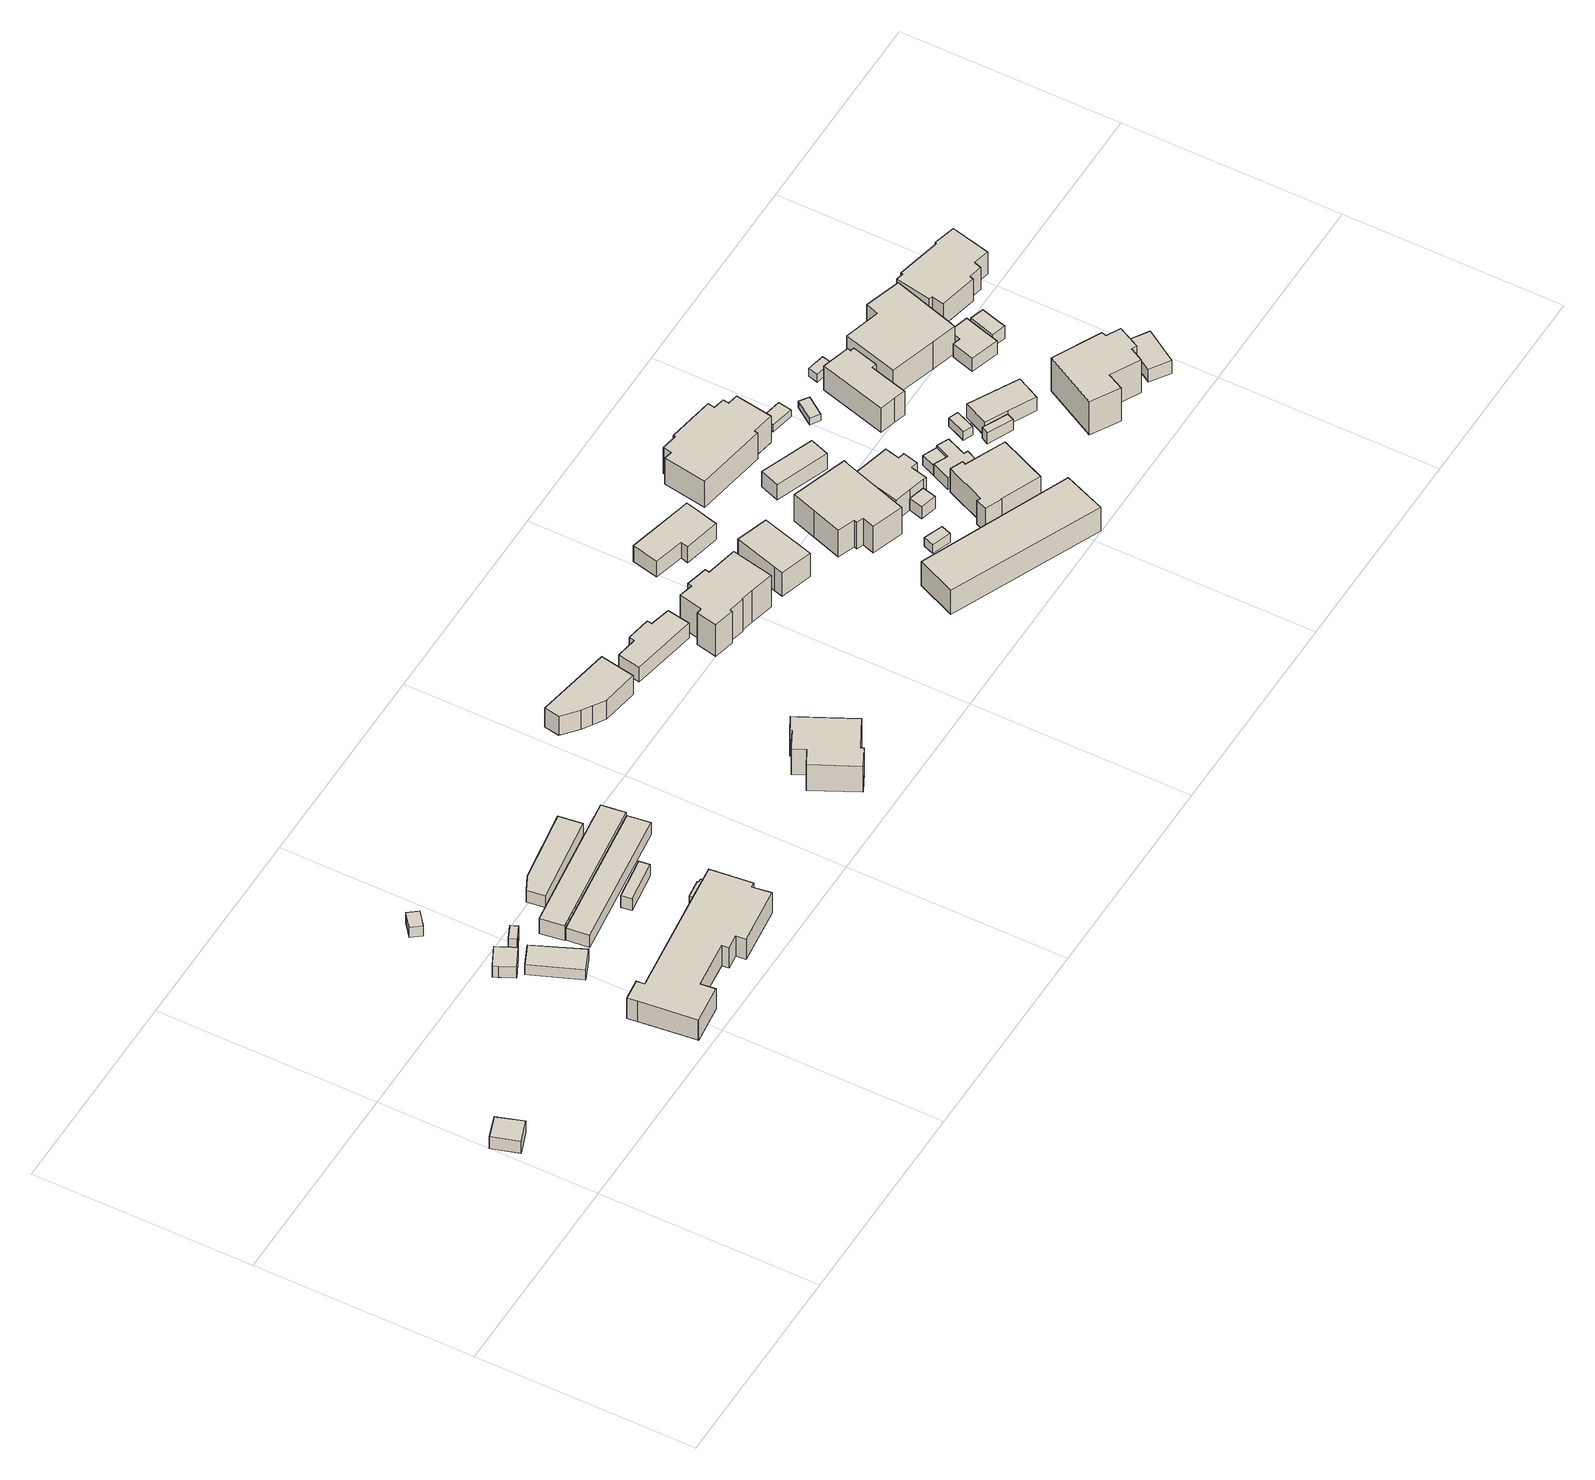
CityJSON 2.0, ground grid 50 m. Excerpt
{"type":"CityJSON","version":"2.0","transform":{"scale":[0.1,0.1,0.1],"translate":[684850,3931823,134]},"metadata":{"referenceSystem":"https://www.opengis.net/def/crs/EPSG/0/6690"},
"CityObjects":{
"building1":{"type":"Building","attributes":{"class":"3001","measuredHeight":3.52,"BuildingDetailAttribute.specifiedBuildingCoverageRate":0.6,"BuildingDetailAttribute.specifiedFloorAreaRate":2,"BuildingDetailAttribute.surveyYear":2018,"BuildingRiverFloodingRiskAttribute.description":"2","BuildingRiverFloodingRiskAttribute.rank":"1","BuildingRiverFloodingRiskAttribute.depth":0,"BuildingRiverFloodingRiskAttribute.adminType":"2","BuildingRiverFloodingRiskAttribute.scale":"2","BuildingRiverFloodingRiskAttribute.duration":0,"BuildingLandSlideRiskAttribute.description":"1","BuildingLandSlideRiskAttribute.areaType":"1","BuildingIDAttribute.prefecture":"21","BuildingIDAttribute.city":"21211"},"geometry":[{"type":"Solid","lod":"1","boundaries":[[[[0,1,2,3]],[[2,4,5,3]],[[1,6,4,2]],[[0,7,6,1]],[[3,5,7,0]],[[4,6,7,5]]]]}]},
"building2":{"type":"Building","attributes":{"class":"3001","measuredHeight":2.65,"BuildingDetailAttribute.specifiedBuildingCoverageRate":0.6,"BuildingDetailAttribute.specifiedFloorAreaRate":2,"BuildingDetailAttribute.surveyYear":2018,"BuildingRiverFloodingRiskAttribute.description":"2","BuildingRiverFloodingRiskAttribute.rank":"2","BuildingRiverFloodingRiskAttribute.depth":0.806,"BuildingRiverFloodingRiskAttribute.adminType":"2","BuildingRiverFloodingRiskAttribute.scale":"2","BuildingRiverFloodingRiskAttribute.duration":0,"BuildingLandSlideRiskAttribute.description":"1","BuildingLandSlideRiskAttribute.areaType":"1","BuildingIDAttribute.prefecture":"21","BuildingIDAttribute.city":"21211"},"geometry":[{"type":"Solid","lod":"1","boundaries":[[[[8,9,10,11,12,13]],[[12,14,15,13]],[[11,16,14,12]],[[10,17,16,11]],[[9,18,17,10]],[[8,19,18,9]],[[13,15,19,8]],[[14,16,17,18,19,15]]]]}]},
"building3":{"type":"Building","attributes":{"class":"3003","measuredHeight":2.84,"BuildingDetailAttribute.specifiedBuildingCoverageRate":0.6,"BuildingDetailAttribute.specifiedFloorAreaRate":2,"BuildingDetailAttribute.surveyYear":2018,"BuildingRiverFloodingRiskAttribute.description":"2","BuildingRiverFloodingRiskAttribute.rank":"2","BuildingRiverFloodingRiskAttribute.depth":0.526,"BuildingRiverFloodingRiskAttribute.adminType":"2","BuildingRiverFloodingRiskAttribute.scale":"2","BuildingRiverFloodingRiskAttribute.duration":0,"BuildingLandSlideRiskAttribute.description":"1","BuildingLandSlideRiskAttribute.areaType":"1","BuildingIDAttribute.prefecture":"21","BuildingIDAttribute.city":"21211"},"geometry":[{"type":"Solid","lod":"1","boundaries":[[[[20,21,22,23]],[[22,24,25,23]],[[21,26,24,22]],[[20,27,26,21]],[[23,25,27,20]],[[24,26,27,25]]]]}]},
"building4":{"type":"Building","attributes":{"class":"3001","BuildingDetailAttribute.specifiedBuildingCoverageRate":0.6,"BuildingDetailAttribute.specifiedFloorAreaRate":2,"BuildingDetailAttribute.surveyYear":2018,"BuildingLandSlideRiskAttribute.description":"1","BuildingLandSlideRiskAttribute.areaType":"2","BuildingIDAttribute.prefecture":"21","BuildingIDAttribute.city":"21211"},"geometry":[{"type":"Solid","lod":"1","boundaries":[[[[28,29,30,31]],[[30,32,33,31]],[[29,34,32,30]],[[28,35,34,29]],[[31,33,35,28]],[[32,34,35,33]]]]}]},
"building5":{"type":"Building","attributes":{"class":"3001","measuredHeight":3.1,"BuildingDetailAttribute.specifiedBuildingCoverageRate":0.6,"BuildingDetailAttribute.specifiedFloorAreaRate":2,"BuildingDetailAttribute.surveyYear":2018,"BuildingRiverFloodingRiskAttribute.description":"2","BuildingRiverFloodingRiskAttribute.rank":"1","BuildingRiverFloodingRiskAttribute.depth":0.346,"BuildingRiverFloodingRiskAttribute.adminType":"2","BuildingRiverFloodingRiskAttribute.scale":"2","BuildingRiverFloodingRiskAttribute.duration":0,"BuildingLandSlideRiskAttribute.description":"1","BuildingLandSlideRiskAttribute.areaType":"1","BuildingIDAttribute.prefecture":"21","BuildingIDAttribute.city":"21211"},"geometry":[{"type":"Solid","lod":"1","boundaries":[[[[36,37,38,39,40,41]],[[40,42,43,41]],[[39,44,42,40]],[[38,45,44,39]],[[37,46,45,38]],[[36,47,46,37]],[[41,43,47,36]],[[42,44,45,46,47,43]]]]}]},
"building6":{"type":"Building","attributes":{"class":"3001","measuredHeight":5.91,"BuildingDetailAttribute.specifiedBuildingCoverageRate":0.6,"BuildingDetailAttribute.specifiedFloorAreaRate":2,"BuildingDetailAttribute.surveyYear":2018,"BuildingRiverFloodingRiskAttribute.description":"2","BuildingRiverFloodingRiskAttribute.rank":"2","BuildingRiverFloodingRiskAttribute.depth":0.509,"BuildingRiverFloodingRiskAttribute.adminType":"2","BuildingRiverFloodingRiskAttribute.scale":"2","BuildingRiverFloodingRiskAttribute.duration":0,"BuildingLandSlideRiskAttribute.description":"1","BuildingLandSlideRiskAttribute.areaType":"1","BuildingIDAttribute.prefecture":"21","BuildingIDAttribute.city":"21211"},"geometry":[{"type":"Solid","lod":"1","boundaries":[[[[48,49,50,51,52,53,54,55,56,57,58,59,60,61,62,63,64,65]],[[64,66,67,65]],[[63,68,66,64]],[[62,69,68,63]],[[61,70,69,62]],[[60,71,70,61]],[[59,72,71,60]],[[58,73,72,59]],[[57,74,73,58]],[[56,75,74,57]],[[55,76,75,56]],[[54,77,76,55]],[[53,78,77,54]],[[52,79,78,53]],[[51,80,79,52]],[[50,81,80,51]],[[49,82,81,50]],[[48,83,82,49]],[[65,67,83,48]],[[66,68,69,70,71,72,73,74,75,76,77,78,79,80,81,82,83,67]]]]}]},
"building7":{"type":"Building","attributes":{"class":"3001","measuredHeight":3.22,"BuildingDetailAttribute.specifiedBuildingCoverageRate":0.6,"BuildingDetailAttribute.specifiedFloorAreaRate":2,"BuildingDetailAttribute.surveyYear":2018,"BuildingRiverFloodingRiskAttribute.description":"2","BuildingRiverFloodingRiskAttribute.rank":"1","BuildingRiverFloodingRiskAttribute.depth":0.389,"BuildingRiverFloodingRiskAttribute.adminType":"2","BuildingRiverFloodingRiskAttribute.scale":"2","BuildingRiverFloodingRiskAttribute.duration":0,"BuildingLandSlideRiskAttribute.description":"1","BuildingLandSlideRiskAttribute.areaType":"1","BuildingIDAttribute.prefecture":"21","BuildingIDAttribute.city":"21211"},"geometry":[{"type":"Solid","lod":"1","boundaries":[[[[84,85,86,87]],[[86,88,89,87]],[[85,90,88,86]],[[84,91,90,85]],[[87,89,91,84]],[[88,90,91,89]]]]}]},
"building8":{"type":"Building","attributes":{"class":"3003","measuredHeight":3.22,"BuildingDetailAttribute.specifiedBuildingCoverageRate":0.6,"BuildingDetailAttribute.specifiedFloorAreaRate":2,"BuildingDetailAttribute.surveyYear":2018,"BuildingRiverFloodingRiskAttribute.description":"2","BuildingRiverFloodingRiskAttribute.rank":"1","BuildingRiverFloodingRiskAttribute.depth":0.169,"BuildingRiverFloodingRiskAttribute.adminType":"2","BuildingRiverFloodingRiskAttribute.scale":"2","BuildingRiverFloodingRiskAttribute.duration":0,"BuildingLandSlideRiskAttribute.description":"1","BuildingLandSlideRiskAttribute.areaType":"1","BuildingIDAttribute.prefecture":"21","BuildingIDAttribute.city":"21211"},"geometry":[{"type":"Solid","lod":"1","boundaries":[[[[92,93,94,95]],[[94,96,97,95]],[[93,98,96,94]],[[92,99,98,93]],[[95,97,99,92]],[[96,98,99,97]]]]}]},
"building9":{"type":"Building","attributes":{"class":"3003","measuredHeight":4.27,"BuildingDetailAttribute.specifiedBuildingCoverageRate":0.6,"BuildingDetailAttribute.specifiedFloorAreaRate":2,"BuildingDetailAttribute.surveyYear":2018,"BuildingRiverFloodingRiskAttribute.description":"2","BuildingRiverFloodingRiskAttribute.rank":"1","BuildingRiverFloodingRiskAttribute.depth":0.489,"BuildingRiverFloodingRiskAttribute.adminType":"2","BuildingRiverFloodingRiskAttribute.scale":"2","BuildingRiverFloodingRiskAttribute.duration":0,"BuildingLandSlideRiskAttribute.description":"2","BuildingLandSlideRiskAttribute.areaType":"3","BuildingIDAttribute.prefecture":"21","BuildingIDAttribute.city":"21211"},"geometry":[{"type":"Solid","lod":"1","boundaries":[[[[100,101,102,103,54,53]],[[54,104,105,53]],[[103,106,104,54]],[[102,107,106,103]],[[101,108,107,102]],[[100,109,108,101]],[[53,105,109,100]],[[104,106,107,108,109,105]]]]}]},
"building10":{"type":"Building","attributes":{"class":"3003","measuredHeight":3.97,"BuildingDetailAttribute.specifiedBuildingCoverageRate":0.6,"BuildingDetailAttribute.specifiedFloorAreaRate":2,"BuildingDetailAttribute.surveyYear":2018,"BuildingRiverFloodingRiskAttribute.description":"2","BuildingRiverFloodingRiskAttribute.rank":"1","BuildingRiverFloodingRiskAttribute.depth":0.316,"BuildingRiverFloodingRiskAttribute.adminType":"2","BuildingRiverFloodingRiskAttribute.scale":"2","BuildingRiverFloodingRiskAttribute.duration":0,"BuildingLandSlideRiskAttribute.description":"1","BuildingLandSlideRiskAttribute.areaType":"1","BuildingIDAttribute.prefecture":"21","BuildingIDAttribute.city":"21211"},"geometry":[{"type":"Solid","lod":"1","boundaries":[[[[110,111,112,113,114,115]],[[114,116,117,115]],[[113,118,116,114]],[[112,119,118,113]],[[111,120,119,112]],[[110,121,120,111]],[[115,117,121,110]],[[116,118,119,120,121,117]]]]}]},
"building11":{"type":"Building","attributes":{"class":"3003","measuredHeight":3.22,"BuildingDetailAttribute.specifiedBuildingCoverageRate":0.6,"BuildingDetailAttribute.specifiedFloorAreaRate":2,"BuildingDetailAttribute.surveyYear":2018,"BuildingRiverFloodingRiskAttribute.description":"2","BuildingRiverFloodingRiskAttribute.rank":"2","BuildingRiverFloodingRiskAttribute.depth":0.816,"BuildingRiverFloodingRiskAttribute.adminType":"2","BuildingRiverFloodingRiskAttribute.scale":"2","BuildingRiverFloodingRiskAttribute.duration":0,"BuildingLandSlideRiskAttribute.description":"1","BuildingLandSlideRiskAttribute.areaType":"1","BuildingIDAttribute.prefecture":"21","BuildingIDAttribute.city":"21211"},"geometry":[{"type":"Solid","lod":"1","boundaries":[[[[122,123,124,125,126]],[[125,127,128,126]],[[124,129,127,125]],[[123,130,129,124]],[[122,131,130,123]],[[126,128,131,122]],[[127,129,130,131,128]]]]}]},
"building12":{"type":"Building","attributes":{"class":"3001","measuredHeight":7.1,"BuildingDetailAttribute.specifiedBuildingCoverageRate":0.6,"BuildingDetailAttribute.specifiedFloorAreaRate":2,"BuildingDetailAttribute.surveyYear":2018,"BuildingRiverFloodingRiskAttribute.description":"2","BuildingRiverFloodingRiskAttribute.rank":"2","BuildingRiverFloodingRiskAttribute.depth":0.505,"BuildingRiverFloodingRiskAttribute.adminType":"2","BuildingRiverFloodingRiskAttribute.scale":"2","BuildingRiverFloodingRiskAttribute.duration":0,"BuildingLandSlideRiskAttribute.description":"1","BuildingLandSlideRiskAttribute.areaType":"1","BuildingIDAttribute.prefecture":"21","BuildingIDAttribute.city":"21211"},"geometry":[{"type":"Solid","lod":"1","boundaries":[[[[132,133,134,135,136,137,138,139,140,141,142,143]],[[142,144,145,143]],[[141,146,144,142]],[[140,147,146,141]],[[139,148,147,140]],[[138,149,148,139]],[[137,150,149,138]],[[136,151,150,137]],[[135,152,151,136]],[[134,153,152,135]],[[133,154,153,134]],[[132,155,154,133]],[[143,145,155,132]],[[144,146,147,148,149,150,151,152,153,154,155,145]]]]}]},
"building13":{"type":"Building","attributes":{"class":"3001","measuredHeight":5.42,"BuildingDetailAttribute.specifiedBuildingCoverageRate":0.6,"BuildingDetailAttribute.specifiedFloorAreaRate":2,"BuildingDetailAttribute.surveyYear":2018,"BuildingRiverFloodingRiskAttribute.description":"2","BuildingRiverFloodingRiskAttribute.rank":"1","BuildingRiverFloodingRiskAttribute.depth":0.03,"BuildingRiverFloodingRiskAttribute.adminType":"2","BuildingRiverFloodingRiskAttribute.scale":"2","BuildingRiverFloodingRiskAttribute.duration":0,"BuildingLandSlideRiskAttribute.description":"1","BuildingLandSlideRiskAttribute.areaType":"2","BuildingIDAttribute.prefecture":"21","BuildingIDAttribute.city":"21211"},"geometry":[{"type":"Solid","lod":"1","boundaries":[[[[156,157,158,159,160,161,162]],[[161,163,164,162]],[[160,165,163,161]],[[159,166,165,160]],[[158,167,166,159]],[[157,168,167,158]],[[156,169,168,157]],[[162,164,169,156]],[[163,165,166,167,168,169,164]]]]}]},
"building14":{"type":"Building","attributes":{"class":"3001","measuredHeight":4.36,"BuildingDetailAttribute.specifiedBuildingCoverageRate":0.6,"BuildingDetailAttribute.specifiedFloorAreaRate":2,"BuildingDetailAttribute.surveyYear":2018,"BuildingRiverFloodingRiskAttribute.description":"2","BuildingRiverFloodingRiskAttribute.rank":"1","BuildingRiverFloodingRiskAttribute.depth":0.372,"BuildingRiverFloodingRiskAttribute.adminType":"2","BuildingRiverFloodingRiskAttribute.scale":"2","BuildingRiverFloodingRiskAttribute.duration":1,"BuildingLandSlideRiskAttribute.description":"1","BuildingLandSlideRiskAttribute.areaType":"2","BuildingIDAttribute.prefecture":"21","BuildingIDAttribute.city":"21211"},"geometry":[{"type":"Solid","lod":"1","boundaries":[[[[170,171,172,173,174,175,176,177]],[[176,178,179,177]],[[175,180,178,176]],[[174,181,180,175]],[[173,182,181,174]],[[172,183,182,173]],[[171,184,183,172]],[[170,185,184,171]],[[177,179,185,170]],[[178,180,181,182,183,184,185,179]]]]}]},
"building15":{"type":"Building","attributes":{"class":"3001","measuredHeight":8.71,"BuildingDetailAttribute.specifiedBuildingCoverageRate":0.6,"BuildingDetailAttribute.specifiedFloorAreaRate":2,"BuildingDetailAttribute.surveyYear":2018,"BuildingRiverFloodingRiskAttribute.description":"2","BuildingRiverFloodingRiskAttribute.rank":"1","BuildingRiverFloodingRiskAttribute.depth":0,"BuildingRiverFloodingRiskAttribute.adminType":"2","BuildingRiverFloodingRiskAttribute.scale":"2","BuildingRiverFloodingRiskAttribute.duration":1,"BuildingLandSlideRiskAttribute.description":"1","BuildingLandSlideRiskAttribute.areaType":"1","BuildingIDAttribute.prefecture":"21","BuildingIDAttribute.city":"21211"},"geometry":[{"type":"Solid","lod":"1","boundaries":[[[[186,187,188,189,190,191,192,193,194,195,196,197,198,199,200,201]],[[200,202,203,201]],[[199,204,202,200]],[[198,205,204,199]],[[197,206,205,198]],[[196,207,206,197]],[[195,208,207,196]],[[194,209,208,195]],[[193,210,209,194]],[[192,211,210,193]],[[191,212,211,192]],[[190,213,212,191]],[[189,214,213,190]],[[188,215,214,189]],[[187,216,215,188]],[[186,217,216,187]],[[201,203,217,186]],[[202,204,205,206,207,208,209,210,211,212,213,214,215,216,217,203]]]]}]},
"building16":{"type":"Building","attributes":{"class":"3001","measuredHeight":6.61,"BuildingDetailAttribute.specifiedBuildingCoverageRate":0.6,"BuildingDetailAttribute.specifiedFloorAreaRate":2,"BuildingDetailAttribute.surveyYear":2018,"BuildingRiverFloodingRiskAttribute.description":"2","BuildingRiverFloodingRiskAttribute.rank":"1","BuildingRiverFloodingRiskAttribute.depth":0,"BuildingRiverFloodingRiskAttribute.adminType":"2","BuildingRiverFloodingRiskAttribute.scale":"2","BuildingRiverFloodingRiskAttribute.duration":0,"BuildingLandSlideRiskAttribute.description":"1","BuildingLandSlideRiskAttribute.areaType":"1","BuildingIDAttribute.prefecture":"21","BuildingIDAttribute.city":"21211"},"geometry":[{"type":"Solid","lod":"1","boundaries":[[[[218,219,220,221,222,223,224,225]],[[224,226,227,225]],[[223,228,226,224]],[[222,229,228,223]],[[221,230,229,222]],[[220,231,230,221]],[[219,232,231,220]],[[218,233,232,219]],[[225,227,233,218]],[[226,228,229,230,231,232,233,227]]]]}]},
"building17":{"type":"Building","attributes":{"class":"3001","measuredHeight":4.4,"BuildingDetailAttribute.specifiedBuildingCoverageRate":0.6,"BuildingDetailAttribute.specifiedFloorAreaRate":2,"BuildingDetailAttribute.surveyYear":2018,"BuildingLandSlideRiskAttribute.description":"1","BuildingLandSlideRiskAttribute.areaType":"2","BuildingIDAttribute.prefecture":"21","BuildingIDAttribute.city":"21211"},"geometry":[{"type":"Solid","lod":"1","boundaries":[[[[234,235,236,237,238,239,240,241]],[[240,242,243,241]],[[239,244,242,240]],[[238,245,244,239]],[[237,246,245,238]],[[236,247,246,237]],[[235,248,247,236]],[[234,249,248,235]],[[241,243,249,234]],[[242,244,245,246,247,248,249,243]]]]}]},
"building18":{"type":"Building","attributes":{"class":"3001","measuredHeight":6.18,"BuildingDetailAttribute.specifiedBuildingCoverageRate":0.6,"BuildingDetailAttribute.specifiedFloorAreaRate":2,"BuildingDetailAttribute.surveyYear":2018,"BuildingRiverFloodingRiskAttribute.description":"2","BuildingRiverFloodingRiskAttribute.rank":"2","BuildingRiverFloodingRiskAttribute.depth":0.653,"BuildingRiverFloodingRiskAttribute.adminType":"2","BuildingRiverFloodingRiskAttribute.scale":"2","BuildingRiverFloodingRiskAttribute.duration":0,"BuildingLandSlideRiskAttribute.description":"2","BuildingLandSlideRiskAttribute.areaType":"1","BuildingIDAttribute.prefecture":"21","BuildingIDAttribute.city":"21211"},"geometry":[{"type":"Solid","lod":"1","boundaries":[[[[250,251,252,253,254]],[[253,255,256,254]],[[252,257,255,253]],[[251,258,257,252]],[[250,259,258,251]],[[254,256,259,250]],[[255,257,258,259,256]]]]}]},
"building19":{"type":"Building","attributes":{"class":"3003","measuredHeight":2.14,"BuildingDetailAttribute.specifiedBuildingCoverageRate":0.6,"BuildingDetailAttribute.specifiedFloorAreaRate":2,"BuildingDetailAttribute.surveyYear":2018,"BuildingRiverFloodingRiskAttribute.description":"2","BuildingRiverFloodingRiskAttribute.rank":"2","BuildingRiverFloodingRiskAttribute.depth":0.518,"BuildingRiverFloodingRiskAttribute.adminType":"2","BuildingRiverFloodingRiskAttribute.scale":"2","BuildingRiverFloodingRiskAttribute.duration":0,"BuildingLandSlideRiskAttribute.description":"1","BuildingLandSlideRiskAttribute.areaType":"1","BuildingIDAttribute.prefecture":"21","BuildingIDAttribute.city":"21211"},"geometry":[{"type":"Solid","lod":"1","boundaries":[[[[260,261,262,263]],[[262,264,265,263]],[[261,266,264,262]],[[260,267,266,261]],[[263,265,267,260]],[[264,266,267,265]]]]}]},
"building20":{"type":"Building","attributes":{"class":"3001","measuredHeight":6.83,"BuildingDetailAttribute.specifiedBuildingCoverageRate":0.6,"BuildingDetailAttribute.specifiedFloorAreaRate":2,"BuildingDetailAttribute.surveyYear":2018,"BuildingRiverFloodingRiskAttribute.description":"2","BuildingRiverFloodingRiskAttribute.rank":"1","BuildingRiverFloodingRiskAttribute.depth":0.117,"BuildingRiverFloodingRiskAttribute.adminType":"2","BuildingRiverFloodingRiskAttribute.scale":"2","BuildingRiverFloodingRiskAttribute.duration":0,"BuildingLandSlideRiskAttribute.description":"1","BuildingLandSlideRiskAttribute.areaType":"1","BuildingIDAttribute.prefecture":"21","BuildingIDAttribute.city":"21211"},"geometry":[{"type":"Solid","lod":"1","boundaries":[[[[268,269,270,271,272,273,274,275,276,277]],[[276,278,279,277]],[[275,280,278,276]],[[274,281,280,275]],[[273,282,281,274]],[[272,283,282,273]],[[271,284,283,272]],[[270,285,284,271]],[[269,286,285,270]],[[268,287,286,269]],[[277,279,287,268]],[[278,280,281,282,283,284,285,286,287,279]]]]}]},
"building21":{"type":"Building","attributes":{"class":"3003","measuredHeight":2.98,"BuildingDetailAttribute.specifiedBuildingCoverageRate":0.6,"BuildingDetailAttribute.specifiedFloorAreaRate":2,"BuildingDetailAttribute.surveyYear":2018,"BuildingRiverFloodingRiskAttribute.description":"2","BuildingRiverFloodingRiskAttribute.rank":"1","BuildingRiverFloodingRiskAttribute.depth":0,"BuildingRiverFloodingRiskAttribute.adminType":"2","BuildingRiverFloodingRiskAttribute.scale":"2","BuildingRiverFloodingRiskAttribute.duration":0,"BuildingLandSlideRiskAttribute.description":"1","BuildingLandSlideRiskAttribute.areaType":"1","BuildingIDAttribute.prefecture":"21","BuildingIDAttribute.city":"21211"},"geometry":[{"type":"Solid","lod":"1","boundaries":[[[[288,289,290,291]],[[290,292,293,291]],[[289,294,292,290]],[[288,295,294,289]],[[291,293,295,288]],[[292,294,295,293]]]]}]},
"building22":{"type":"Building","attributes":{"class":"3001","measuredHeight":7.33,"BuildingDetailAttribute.specifiedBuildingCoverageRate":0.6,"BuildingDetailAttribute.specifiedFloorAreaRate":2,"BuildingDetailAttribute.surveyYear":2018,"BuildingLandSlideRiskAttribute.description":"1","BuildingLandSlideRiskAttribute.areaType":"2","BuildingIDAttribute.prefecture":"21","BuildingIDAttribute.city":"21211"},"geometry":[{"type":"Solid","lod":"1","boundaries":[[[[296,297,298,299,300,301,302,303,304,305,306,307,308,309]],[[308,310,311,309]],[[307,312,310,308]],[[306,313,312,307]],[[305,314,313,306]],[[304,315,314,305]],[[303,316,315,304]],[[302,317,316,303]],[[301,318,317,302]],[[300,319,318,301]],[[299,320,319,300]],[[298,321,320,299]],[[297,322,321,298]],[[296,323,322,297]],[[309,311,323,296]],[[310,312,313,314,315,316,317,318,319,320,321,322,323,311]]]]}]},
"building23":{"type":"Building","attributes":{"class":"3001","measuredHeight":4.29,"BuildingDetailAttribute.specifiedBuildingCoverageRate":0.6,"BuildingDetailAttribute.specifiedFloorAreaRate":2,"BuildingDetailAttribute.surveyYear":2018,"BuildingRiverFloodingRiskAttribute.description":"2","BuildingRiverFloodingRiskAttribute.rank":"1","BuildingRiverFloodingRiskAttribute.depth":0,"BuildingRiverFloodingRiskAttribute.adminType":"2","BuildingRiverFloodingRiskAttribute.scale":"2","BuildingRiverFloodingRiskAttribute.duration":0,"BuildingLandSlideRiskAttribute.description":"1","BuildingLandSlideRiskAttribute.areaType":"1","BuildingIDAttribute.prefecture":"21","BuildingIDAttribute.city":"21211"},"geometry":[{"type":"Solid","lod":"1","boundaries":[[[[324,325,326,327]],[[326,328,329,327]],[[325,330,328,326]],[[324,331,330,325]],[[327,329,331,324]],[[328,330,331,329]]]]}]},
"building24":{"type":"Building","attributes":{"class":"3001","measuredHeight":5.47,"BuildingDetailAttribute.specifiedBuildingCoverageRate":0.6,"BuildingDetailAttribute.specifiedFloorAreaRate":2,"BuildingDetailAttribute.surveyYear":2018,"BuildingRiverFloodingRiskAttribute.description":"2","BuildingRiverFloodingRiskAttribute.rank":"1","BuildingRiverFloodingRiskAttribute.depth":0,"BuildingRiverFloodingRiskAttribute.adminType":"2","BuildingRiverFloodingRiskAttribute.scale":"2","BuildingRiverFloodingRiskAttribute.duration":0,"BuildingLandSlideRiskAttribute.description":"1","BuildingLandSlideRiskAttribute.areaType":"1","BuildingIDAttribute.prefecture":"21","BuildingIDAttribute.city":"21211"},"geometry":[{"type":"Solid","lod":"1","boundaries":[[[[332,291,290,333,334,335,336,337,338,339]],[[338,340,341,339]],[[337,342,340,338]],[[336,343,342,337]],[[335,344,343,336]],[[334,345,344,335]],[[333,346,345,334]],[[290,347,346,333]],[[291,348,347,290]],[[332,349,348,291]],[[339,341,349,332]],[[340,342,343,344,345,346,347,348,349,341]]]]}]},
"building25":{"type":"Building","attributes":{"class":"3003","measuredHeight":6.58,"BuildingDetailAttribute.specifiedBuildingCoverageRate":0.6,"BuildingDetailAttribute.specifiedFloorAreaRate":2,"BuildingDetailAttribute.surveyYear":2018,"BuildingRiverFloodingRiskAttribute.description":"2","BuildingRiverFloodingRiskAttribute.rank":"1","BuildingRiverFloodingRiskAttribute.depth":0,"BuildingRiverFloodingRiskAttribute.adminType":"2","BuildingRiverFloodingRiskAttribute.scale":"2","BuildingRiverFloodingRiskAttribute.duration":0,"BuildingLandSlideRiskAttribute.description":"1","BuildingLandSlideRiskAttribute.areaType":"1","BuildingIDAttribute.prefecture":"21","BuildingIDAttribute.city":"21211"},"geometry":[{"type":"Solid","lod":"1","boundaries":[[[[350,351,352,353,354,355,356,357,358,359]],[[358,360,361,359]],[[357,362,360,358]],[[356,363,362,357]],[[355,364,363,356]],[[354,365,364,355]],[[353,366,365,354]],[[352,367,366,353]],[[351,368,367,352]],[[350,369,368,351]],[[359,361,369,350]],[[360,362,363,364,365,366,367,368,369,361]]]]}]},
"building26":{"type":"Building","attributes":{"class":"3001","measuredHeight":3.4,"BuildingDetailAttribute.specifiedBuildingCoverageRate":0.6,"BuildingDetailAttribute.specifiedFloorAreaRate":2,"BuildingDetailAttribute.surveyYear":2018,"BuildingRiverFloodingRiskAttribute.description":"2","BuildingRiverFloodingRiskAttribute.rank":"1","BuildingRiverFloodingRiskAttribute.depth":0,"BuildingRiverFloodingRiskAttribute.adminType":"2","BuildingRiverFloodingRiskAttribute.scale":"2","BuildingRiverFloodingRiskAttribute.duration":0,"BuildingLandSlideRiskAttribute.description":"1","BuildingLandSlideRiskAttribute.areaType":"1","BuildingIDAttribute.prefecture":"21","BuildingIDAttribute.city":"21211"},"geometry":[{"type":"Solid","lod":"1","boundaries":[[[[370,371,372,373,374,375,376,377,378,379]],[[378,380,381,379]],[[377,382,380,378]],[[376,383,382,377]],[[375,384,383,376]],[[374,385,384,375]],[[373,386,385,374]],[[372,387,386,373]],[[371,388,387,372]],[[370,389,388,371]],[[379,381,389,370]],[[380,382,383,384,385,386,387,388,389,381]]]]}]},
"building27":{"type":"Building","attributes":{"class":"3001","measuredHeight":2.79,"BuildingDetailAttribute.specifiedBuildingCoverageRate":0.6,"BuildingDetailAttribute.specifiedFloorAreaRate":2,"BuildingDetailAttribute.surveyYear":2018,"BuildingRiverFloodingRiskAttribute.description":"2","BuildingRiverFloodingRiskAttribute.rank":"1","BuildingRiverFloodingRiskAttribute.depth":0,"BuildingRiverFloodingRiskAttribute.adminType":"2","BuildingRiverFloodingRiskAttribute.scale":"2","BuildingRiverFloodingRiskAttribute.duration":0,"BuildingLandSlideRiskAttribute.description":"1","BuildingLandSlideRiskAttribute.areaType":"1","BuildingIDAttribute.prefecture":"21","BuildingIDAttribute.city":"21211"},"geometry":[{"type":"Solid","lod":"1","boundaries":[[[[372,371,390,373]],[[390,391,392,373]],[[371,393,391,390]],[[372,394,393,371]],[[373,392,394,372]],[[391,393,394,392]]]]}]},
"building28":{"type":"Building","attributes":{"class":"3003","measuredHeight":1.75,"BuildingDetailAttribute.specifiedBuildingCoverageRate":0.6,"BuildingDetailAttribute.specifiedFloorAreaRate":2,"BuildingDetailAttribute.surveyYear":2018,"BuildingLandSlideRiskAttribute.description":"1","BuildingLandSlideRiskAttribute.areaType":"2","BuildingIDAttribute.prefecture":"21","BuildingIDAttribute.city":"21211"},"geometry":[{"type":"Solid","lod":"1","boundaries":[[[[395,396,397,398]],[[397,399,400,398]],[[396,401,399,397]],[[395,402,401,396]],[[398,400,402,395]],[[399,401,402,400]]]]}]},
"building29":{"type":"Building","attributes":{"class":"3003","measuredHeight":2,"BuildingDetailAttribute.specifiedBuildingCoverageRate":0.6,"BuildingDetailAttribute.specifiedFloorAreaRate":2,"BuildingDetailAttribute.surveyYear":2018,"BuildingRiverFloodingRiskAttribute.description":"2","BuildingRiverFloodingRiskAttribute.rank":"1","BuildingRiverFloodingRiskAttribute.depth":0,"BuildingRiverFloodingRiskAttribute.adminType":"2","BuildingRiverFloodingRiskAttribute.scale":"2","BuildingRiverFloodingRiskAttribute.duration":0,"BuildingLandSlideRiskAttribute.description":"1","BuildingLandSlideRiskAttribute.areaType":"2","BuildingIDAttribute.prefecture":"21","BuildingIDAttribute.city":"21211"},"geometry":[{"type":"Solid","lod":"1","boundaries":[[[[403,404,405,406]],[[405,407,408,406]],[[404,409,407,405]],[[403,410,409,404]],[[406,408,410,403]],[[407,409,410,408]]]]}]},
"building30":{"type":"Building","attributes":{"class":"3003","measuredHeight":2.09,"BuildingDetailAttribute.specifiedBuildingCoverageRate":0.6,"BuildingDetailAttribute.specifiedFloorAreaRate":2,"BuildingDetailAttribute.surveyYear":2018,"BuildingRiverFloodingRiskAttribute.description":"2","BuildingRiverFloodingRiskAttribute.rank":"1","BuildingRiverFloodingRiskAttribute.depth":0.179,"BuildingRiverFloodingRiskAttribute.adminType":"2","BuildingRiverFloodingRiskAttribute.scale":"2","BuildingRiverFloodingRiskAttribute.duration":0,"BuildingLandSlideRiskAttribute.description":"1","BuildingLandSlideRiskAttribute.areaType":"1","BuildingIDAttribute.prefecture":"21","BuildingIDAttribute.city":"21211"},"geometry":[{"type":"Solid","lod":"1","boundaries":[[[[411,412,413,414]],[[413,415,416,414]],[[412,417,415,413]],[[411,418,417,412]],[[414,416,418,411]],[[415,417,418,416]]]]}]},
"building31":{"type":"Building","attributes":{"class":"3003","measuredHeight":2.81,"BuildingDetailAttribute.specifiedBuildingCoverageRate":0.6,"BuildingDetailAttribute.specifiedFloorAreaRate":2,"BuildingDetailAttribute.surveyYear":2018,"BuildingRiverFloodingRiskAttribute.description":"2","BuildingRiverFloodingRiskAttribute.rank":"1","BuildingRiverFloodingRiskAttribute.depth":0.339,"BuildingRiverFloodingRiskAttribute.adminType":"2","BuildingRiverFloodingRiskAttribute.scale":"2","BuildingRiverFloodingRiskAttribute.duration":0,"BuildingLandSlideRiskAttribute.description":"1","BuildingLandSlideRiskAttribute.areaType":"1","BuildingIDAttribute.prefecture":"21","BuildingIDAttribute.city":"21211"},"geometry":[{"type":"Solid","lod":"1","boundaries":[[[[419,420,421,422,423]],[[422,424,425,423]],[[421,426,424,422]],[[420,427,426,421]],[[419,428,427,420]],[[423,425,428,419]],[[424,426,427,428,425]]]]}]},
"building32":{"type":"Building","attributes":{"class":"3001","measuredHeight":6.68,"BuildingDetailAttribute.specifiedBuildingCoverageRate":0.6,"BuildingDetailAttribute.specifiedFloorAreaRate":2,"BuildingDetailAttribute.surveyYear":2018,"BuildingRiverFloodingRiskAttribute.description":"2","BuildingRiverFloodingRiskAttribute.rank":"1","BuildingRiverFloodingRiskAttribute.depth":0.287,"BuildingRiverFloodingRiskAttribute.adminType":"2","BuildingRiverFloodingRiskAttribute.scale":"2","BuildingRiverFloodingRiskAttribute.duration":0,"BuildingLandSlideRiskAttribute.description":"1","BuildingLandSlideRiskAttribute.areaType":"2","BuildingIDAttribute.prefecture":"21","BuildingIDAttribute.city":"21211"},"geometry":[{"type":"Solid","lod":"1","boundaries":[[[[429,430,431,432,433,434,435,436,437,438]],[[437,439,440,438]],[[436,441,439,437]],[[435,442,441,436]],[[434,443,442,435]],[[433,444,443,434]],[[432,445,444,433]],[[431,446,445,432]],[[430,447,446,431]],[[429,448,447,430]],[[438,440,448,429]],[[439,441,442,443,444,445,446,447,448,440]]]]}]},
"building33":{"type":"Building","attributes":{"class":"3001","measuredHeight":3.73,"BuildingDetailAttribute.specifiedBuildingCoverageRate":0.6,"BuildingDetailAttribute.specifiedFloorAreaRate":2,"BuildingDetailAttribute.surveyYear":2018,"BuildingRiverFloodingRiskAttribute.description":"2","BuildingRiverFloodingRiskAttribute.rank":"1","BuildingRiverFloodingRiskAttribute.depth":0.239,"BuildingRiverFloodingRiskAttribute.adminType":"2","BuildingRiverFloodingRiskAttribute.scale":"2","BuildingRiverFloodingRiskAttribute.duration":0,"BuildingLandSlideRiskAttribute.description":"1","BuildingLandSlideRiskAttribute.areaType":"1","BuildingIDAttribute.prefecture":"21","BuildingIDAttribute.city":"21211"},"geometry":[{"type":"Solid","lod":"1","boundaries":[[[[449,450,422,421,451]],[[421,452,453,451]],[[422,454,452,421]],[[450,455,454,422]],[[449,456,455,450]],[[451,453,456,449]],[[452,454,455,456,453]]]]}]},
"building34":{"type":"Building","attributes":{"class":"3003","measuredHeight":2.35,"BuildingDetailAttribute.specifiedBuildingCoverageRate":0.6,"BuildingDetailAttribute.specifiedFloorAreaRate":2,"BuildingDetailAttribute.surveyYear":2018,"BuildingLandSlideRiskAttribute.description":"1","BuildingLandSlideRiskAttribute.areaType":"2","BuildingIDAttribute.prefecture":"21","BuildingIDAttribute.city":"21211"},"geometry":[{"type":"Solid","lod":"1","boundaries":[[[[457,458,459,460]],[[459,461,462,460]],[[458,463,461,459]],[[457,464,463,458]],[[460,462,464,457]],[[461,463,464,462]]]]}]},
"building35":{"type":"Building","attributes":{"class":"3001","measuredHeight":7.88,"BuildingDetailAttribute.specifiedBuildingCoverageRate":0.6,"BuildingDetailAttribute.specifiedFloorAreaRate":2,"BuildingDetailAttribute.surveyYear":2018,"BuildingRiverFloodingRiskAttribute.description":"2","BuildingRiverFloodingRiskAttribute.rank":"1","BuildingRiverFloodingRiskAttribute.depth":0.157,"BuildingRiverFloodingRiskAttribute.adminType":"2","BuildingRiverFloodingRiskAttribute.scale":"2","BuildingRiverFloodingRiskAttribute.duration":0,"BuildingLandSlideRiskAttribute.description":"1","BuildingLandSlideRiskAttribute.areaType":"1","BuildingIDAttribute.prefecture":"21","BuildingIDAttribute.city":"21211"},"geometry":[{"type":"Solid","lod":"1","boundaries":[[[[465,466,467,468,469,470,471,472,473,474]],[[473,475,476,474]],[[472,477,475,473]],[[471,478,477,472]],[[470,479,478,471]],[[469,480,479,470]],[[468,481,480,469]],[[467,482,481,468]],[[466,483,482,467]],[[465,484,483,466]],[[474,476,484,465]],[[475,477,478,479,480,481,482,483,484,476]]]]}]},
"building36":{"type":"Building","attributes":{"class":"3001","measuredHeight":7.59,"BuildingDetailAttribute.specifiedBuildingCoverageRate":0.6,"BuildingDetailAttribute.specifiedFloorAreaRate":2,"BuildingDetailAttribute.surveyYear":2018,"BuildingRiverFloodingRiskAttribute.description":"2","BuildingRiverFloodingRiskAttribute.rank":"1","BuildingRiverFloodingRiskAttribute.depth":0.277,"BuildingRiverFloodingRiskAttribute.adminType":"2","BuildingRiverFloodingRiskAttribute.scale":"2","BuildingRiverFloodingRiskAttribute.duration":0,"BuildingLandSlideRiskAttribute.description":"1","BuildingLandSlideRiskAttribute.areaType":"2","BuildingIDAttribute.prefecture":"21","BuildingIDAttribute.city":"21211"},"geometry":[{"type":"Solid","lod":"1","boundaries":[[[[485,486,487,488,489,490,491,492]],[[491,493,494,492]],[[490,495,493,491]],[[489,496,495,490]],[[488,497,496,489]],[[487,498,497,488]],[[486,499,498,487]],[[485,500,499,486]],[[492,494,500,485]],[[493,495,496,497,498,499,500,494]]]]}]},
"building37":{"type":"Building","attributes":{"class":"3001","measuredHeight":3.55,"BuildingDetailAttribute.specifiedBuildingCoverageRate":0.6,"BuildingDetailAttribute.specifiedFloorAreaRate":2,"BuildingDetailAttribute.surveyYear":2018,"BuildingRiverFloodingRiskAttribute.description":"2","BuildingRiverFloodingRiskAttribute.rank":"1","BuildingRiverFloodingRiskAttribute.depth":0,"BuildingRiverFloodingRiskAttribute.adminType":"2","BuildingRiverFloodingRiskAttribute.scale":"2","BuildingRiverFloodingRiskAttribute.duration":0,"BuildingLandSlideRiskAttribute.description":"1","BuildingLandSlideRiskAttribute.areaType":"1","BuildingIDAttribute.prefecture":"21","BuildingIDAttribute.city":"21211"},"geometry":[{"type":"Solid","lod":"1","boundaries":[[[[501,502,503,504,505,506,507,508]],[[507,509,510,508]],[[506,511,509,507]],[[505,512,511,506]],[[504,513,512,505]],[[503,514,513,504]],[[502,515,514,503]],[[501,516,515,502]],[[508,510,516,501]],[[509,511,512,513,514,515,516,510]]]]}]},
"building38":{"type":"Building","attributes":{"class":"3001","measuredHeight":3.36,"BuildingDetailAttribute.specifiedBuildingCoverageRate":0.6,"BuildingDetailAttribute.specifiedFloorAreaRate":2,"BuildingDetailAttribute.surveyYear":2018,"BuildingRiverFloodingRiskAttribute.description":"2","BuildingRiverFloodingRiskAttribute.rank":"1","BuildingRiverFloodingRiskAttribute.depth":0,"BuildingRiverFloodingRiskAttribute.adminType":"2","BuildingRiverFloodingRiskAttribute.scale":"2","BuildingRiverFloodingRiskAttribute.duration":0,"BuildingLandSlideRiskAttribute.description":"1","BuildingLandSlideRiskAttribute.areaType":"1","BuildingIDAttribute.prefecture":"21","BuildingIDAttribute.city":"21211"},"geometry":[{"type":"Solid","lod":"1","boundaries":[[[[517,518,519,520]],[[519,521,522,520]],[[518,523,521,519]],[[517,524,523,518]],[[520,522,524,517]],[[521,523,524,522]]]]}]},
"building39":{"type":"Building","attributes":{"class":"3001","measuredHeight":3.24,"BuildingDetailAttribute.specifiedBuildingCoverageRate":0.6,"BuildingDetailAttribute.specifiedFloorAreaRate":2,"BuildingDetailAttribute.surveyYear":2018,"BuildingRiverFloodingRiskAttribute.description":"2","BuildingRiverFloodingRiskAttribute.rank":"2","BuildingRiverFloodingRiskAttribute.depth":0.74,"BuildingRiverFloodingRiskAttribute.adminType":"2","BuildingRiverFloodingRiskAttribute.scale":"2","BuildingRiverFloodingRiskAttribute.duration":0,"BuildingLandSlideRiskAttribute.description":"1","BuildingLandSlideRiskAttribute.areaType":"1","BuildingIDAttribute.prefecture":"21","BuildingIDAttribute.city":"21211"},"geometry":[{"type":"Solid","lod":"1","boundaries":[[[[525,526,527,528]],[[527,529,530,528]],[[526,531,529,527]],[[525,532,531,526]],[[528,530,532,525]],[[529,531,532,530]]]]}]},
"building40":{"type":"Building","attributes":{"class":"3001","measuredHeight":5.58,"BuildingDetailAttribute.specifiedBuildingCoverageRate":0.6,"BuildingDetailAttribute.specifiedFloorAreaRate":2,"BuildingDetailAttribute.surveyYear":2018,"BuildingRiverFloodingRiskAttribute.description":"2","BuildingRiverFloodingRiskAttribute.rank":"1","BuildingRiverFloodingRiskAttribute.depth":0,"BuildingRiverFloodingRiskAttribute.adminType":"2","BuildingRiverFloodingRiskAttribute.scale":"2","BuildingRiverFloodingRiskAttribute.duration":0,"BuildingLandSlideRiskAttribute.description":"1","BuildingLandSlideRiskAttribute.areaType":"2","BuildingIDAttribute.prefecture":"21","BuildingIDAttribute.city":"21211"},"geometry":[{"type":"Solid","lod":"1","boundaries":[[[[533,534,535,536,537,538,539,540,541,542,543,544,545,546]],[[545,547,548,546]],[[544,549,547,545]],[[543,550,549,544]],[[542,551,550,543]],[[541,552,551,542]],[[540,553,552,541]],[[539,554,553,540]],[[538,555,554,539]],[[537,556,555,538]],[[536,557,556,537]],[[535,558,557,536]],[[534,559,558,535]],[[533,560,559,534]],[[546,548,560,533]],[[547,549,550,551,552,553,554,555,556,557,558,559,560,548]]]]}]}
},
"vertices":[
[52,264,8],[73,204,8],[21,185,8],[1,246,8],[21,185,43],[1,246,43],[73,204,43],[52,264,43],
[467,457,8],[472,445,8],[425,422,8],[409,455,8],[404,466,8],[451,489,8],[404,466,40],[451,489,40],[409,455,40],[425,422,40],[472,445,40],[467,457,40],
[537,322,9],[486,300,9],[440,412,9],[488,433,9],[440,412,39],[488,433,39],[486,300,39],[537,322,39],
[414,666,50],[431,644,50],[399,619,50],[382,641,50],[399,619,80],[382,641,80],[431,644,80],[414,666,80],
[512,486,8],[519,470,8],[492,457,8],[487,455,8],[487,457,8],[480,472,8],[487,457,45],[480,472,45],[487,455,45],[492,457,45],[519,470,45],[512,486,45],
[455,30,8],[440,158,8],[437,180,8],[486,186,8],[488,168,8],[751,200,8],[801,206,8],[817,208,8],[828,112,8],[817,111,8],[823,68,8],[689,52,8],[687,74,8],[653,70,8],[651,86,8],[541,73,8],[545,39,8],[455,28,8],[545,39,67],[455,28,67],[541,73,67],[651,86,67],[653,70,67],[687,74,67],[689,52,67],[823,68,67],[817,111,67],[828,112,67],[817,208,67],[801,206,67],[751,200,67],[488,168,67],[486,186,67],[437,180,67],[440,158,67],[455,30,67],
[690,310,12],[687,334,12],[785,348,12],[788,324,12],[785,348,46],[788,324,46],[687,334,46],[690,310,46],
[887,377,11],[564,335,11],[558,386,11],[880,428,11],[558,386,46],[880,428,46],[564,335,46],[887,377,46],
[749,214,8],[790,219,8],[791,216,8],[800,217,8],[801,206,50],[751,200,50],[800,217,50],[791,216,50],[790,219,50],[749,214,50],
[876,465,10],[881,430,10],[557,388,10],[549,441,10],[706,462,10],[874,484,10],[706,462,53],[874,484,53],[549,441,53],[557,388,53],[881,430,53],[876,465,53],
[608,503,12],[643,520,12],[812,546,12],[819,492,12],[614,462,12],[819,492,46],[614,462,46],[812,546,46],[643,520,46],[608,503,46],
[1297,131,15],[1228,95,15],[1231,89,15],[1187,66,15],[1136,166,15],[1156,177,15],[1172,185,15],[1158,213,15],[1174,221,15],[1202,235,15],[1200,239,15],[1233,257,15],[1200,239,90],[1233,257,90],[1202,235,90],[1174,221,90],[1158,213,90],[1172,185,90],[1156,177,90],[1136,166,90],[1187,66,90],[1231,89,90],[1228,95,90],[1297,131,90],
[1207,668,15],[1193,589,15],[1110,602,15],[1082,620,15],[1061,634,15],[1026,664,15],[1032,699,15],[1026,664,70],[1032,699,70],[1061,634,70],[1082,620,70],[1110,602,70],[1193,589,70],[1207,668,70],
[1343,641,16],[1341,630,16],[1387,619,16],[1378,566,16],[1227,594,16],[1236,646,16],[1284,638,16],[1287,651,16],[1284,638,59],[1287,651,59],[1236,646,59],[1227,594,59],[1378,566,59],[1387,619,59],[1341,630,59],[1343,641,59],
[1430,599,15],[1480,587,15],[1478,577,15],[1550,562,15],[1533,480,15],[1530,466,15],[1475,479,15],[1447,485,15],[1446,483,15],[1410,491,15],[1409,486,15],[1361,497,15],[1371,544,15],[1384,543,15],[1397,597,15],[1428,589,15],[1397,597,107],[1428,589,107],[1384,543,107],[1371,544,107],[1361,497,107],[1409,486,107],[1410,491,107],[1446,483,107],[1447,485,107],[1475,479,107],[1530,466,107],[1533,480,107],[1550,562,107],[1478,577,107],[1480,587,107],[1430,599,107],
[1671,557,18],[1649,482,18],[1648,478,18],[1636,437,18],[1563,460,18],[1569,481,18],[1599,580,18],[1646,565,18],[1599,580,86],[1646,565,86],[1569,481,86],[1563,460,86],[1636,437,86],[1648,478,86],[1649,482,86],[1671,557,86],
[1648,723,23],[1643,702,23],[1628,645,23],[1546,664,23],[1551,681,23],[1483,698,23],[1497,759,23],[1643,724,23],[1497,759,69],[1643,724,69],[1483,698,69],[1551,681,69],[1546,664,69],[1628,645,69],[1643,702,69],[1648,723,69],
[2065,95,12],[2057,75,12],[2027,0,12],[1688,149,12],[1727,238,12],[1688,149,81],[1727,238,81],[2027,0,81],[2057,75,81],[2065,95,81],
[1811,259,14],[1820,283,14],[1863,267,14],[1854,243,14],[1863,267,39],[1854,243,39],[1820,283,39],[1811,259,39],
[1880,497,15],[1876,487,15],[1826,337,15],[1754,361,15],[1763,389,15],[1748,395,15],[1750,402,15],[1711,416,15],[1734,484,15],[1752,539,15],[1734,484,92],[1752,539,92],[1711,416,92],[1750,402,92],[1748,395,92],[1763,389,92],[1754,361,92],[1826,337,92],[1876,487,92],[1880,497,92],
[1915,311,19],[1877,321,19],[1886,353,19],[1923,343,19],[1886,353,53],[1923,343,53],[1877,321,53],[1915,311,53],
[1681,701,36],[1697,800,36],[1716,796,36],[1720,816,36],[1757,810,36],[1758,815,36],[1866,797,36],[1863,781,36],[1889,776,36],[1887,762,36],[1911,758,36],[1897,672,36],[1846,681,36],[1845,673,36],[1846,681,112],[1845,673,112],[1897,672,112],[1911,758,112],[1887,762,112],[1889,776,112],[1863,781,112],[1866,797,112],[1758,815,112],[1757,810,112],[1720,816,112],[1716,796,112],[1697,800,112],[1681,701,112],
[1794,636,24],[1915,590,24],[1899,546,24],[1778,592,24],[1899,546,68],[1778,592,68],[1915,590,68],[1794,636,68],
[1931,341,19],[1848,362,19],[1875,468,19],[1958,447,19],[1950,414,19],[1965,410,19],[1956,375,19],[1940,379,19],[1956,375,78],[1940,379,78],[1965,410,78],[1950,414,78],[1958,447,78],[1875,468,78],[1848,362,78],[1886,353,78],[1923,343,78],[1931,341,78],
[1995,288,15],[2085,249,15],[2038,142,15],[1948,181,15],[1947,179,15],[1910,196,15],[1921,221,15],[1930,217,15],[1970,308,15],[1998,296,15],[1970,308,84],[1998,296,84],[1930,217,84],[1921,221,84],[1910,196,84],[1947,179,84],[1948,181,84],[2038,142,84],[2085,249,84],[1995,288,84],
[1971,315,18],[1990,357,18],[2021,343,18],[2036,376,18],[2063,364,18],[2044,319,18],[2053,315,18],[2041,290,18],[2029,295,18],[2027,290,18],[2029,295,52],[2027,290,52],[2041,290,52],[2053,315,52],[2044,319,52],[2063,364,52],[2036,376,52],[2021,343,52],[1990,357,52],[1971,315,52],
[2004,390,18],[2004,390,46],[2036,376,46],[1990,357,46],[2021,343,46],
[1981,702,36],[1976,671,36],[1923,682,36],[1930,712,36],[1923,682,56],[1930,712,56],[1976,671,56],[1981,702,56],
[2009,673,30],[2029,659,30],[2000,618,30],[1979,631,30],[2000,618,49],[1979,631,49],[2029,659,49],[2009,673,49],
[2116,394,23],[2138,385,23],[2119,341,23],[2097,350,23],[2119,341,47],[2097,350,47],[2138,385,47],[2116,394,47],
[2112,304,23],[2121,321,23],[2127,318,23],[2176,294,23],[2169,277,23],[2176,294,54],[2169,277,54],[2127,318,54],[2121,321,54],[2112,304,54],
[2081,656,22],[2145,638,22],[2143,630,22],[2152,628,22],[2135,568,22],[2124,571,22],[2102,492,22],[2100,484,22],[2073,492,22],[2037,502,22],[2073,492,92],[2037,502,92],[2100,484,92],[2102,492,92],[2124,571,92],[2135,568,92],[2152,628,92],[2143,630,92],[2145,638,92],[2081,656,92],
[2263,315,23],[2237,263,23],[2153,374,23],[2127,318,63],[2153,374,63],[2176,294,63],[2237,263,63],[2263,315,63],
[2137,690,25],[2131,667,25],[2090,676,25],[2096,699,25],[2090,676,48],[2096,699,48],[2131,667,48],[2137,690,48],
[2298,264,22],[2406,210,22],[2403,199,22],[2434,183,22],[2408,132,22],[2396,137,22],[2380,107,22],[2314,142,22],[2295,104,22],[2232,141,22],[2295,104,118],[2232,141,118],[2314,142,118],[2380,107,118],[2396,137,118],[2408,132,118],[2434,183,118],[2403,199,118],[2406,210,118],[2298,264,118],
[2130,527,23],[2166,652,23],[2248,629,23],[2258,658,23],[2340,633,23],[2298,497,23],[2292,478,23],[2235,495,23],[2292,478,101],[2235,495,101],[2298,497,101],[2340,633,101],[2258,658,101],[2248,629,101],[2166,652,101],[2130,527,101],
[2354,486,24],[2330,404,24],[2265,424,24],[2281,476,24],[2298,471,24],[2307,497,24],[2308,499,24],[2316,497,24],[2308,499,62],[2316,497,62],[2307,497,62],[2298,471,62],[2281,476,62],[2265,424,62],[2330,404,62],[2354,486,62],
[2447,178,36],[2492,149,36],[2444,73,36],[2401,102,36],[2444,73,73],[2401,102,73],[2492,149,73],[2447,178,73],
[2390,470,25],[2373,411,25],[2341,420,25],[2359,480,25],[2341,420,61],[2359,480,61],[2373,411,61],[2390,470,61],
[2373,641,26],[2374,646,26],[2476,623,26],[2478,627,26],[2528,614,26],[2506,524,26],[2469,533,26],[2463,516,26],[2432,522,26],[2429,514,26],[2342,533,26],[2348,561,26],[2340,563,26],[2356,645,26],[2340,563,90],[2356,645,90],[2348,561,90],[2342,533,90],[2429,514,90],[2432,522,90],[2463,516,90],[2469,533,90],[2506,524,90],[2528,614,90],[2478,627,90],[2476,623,90],[2374,646,90],[2373,641,90]
]}
